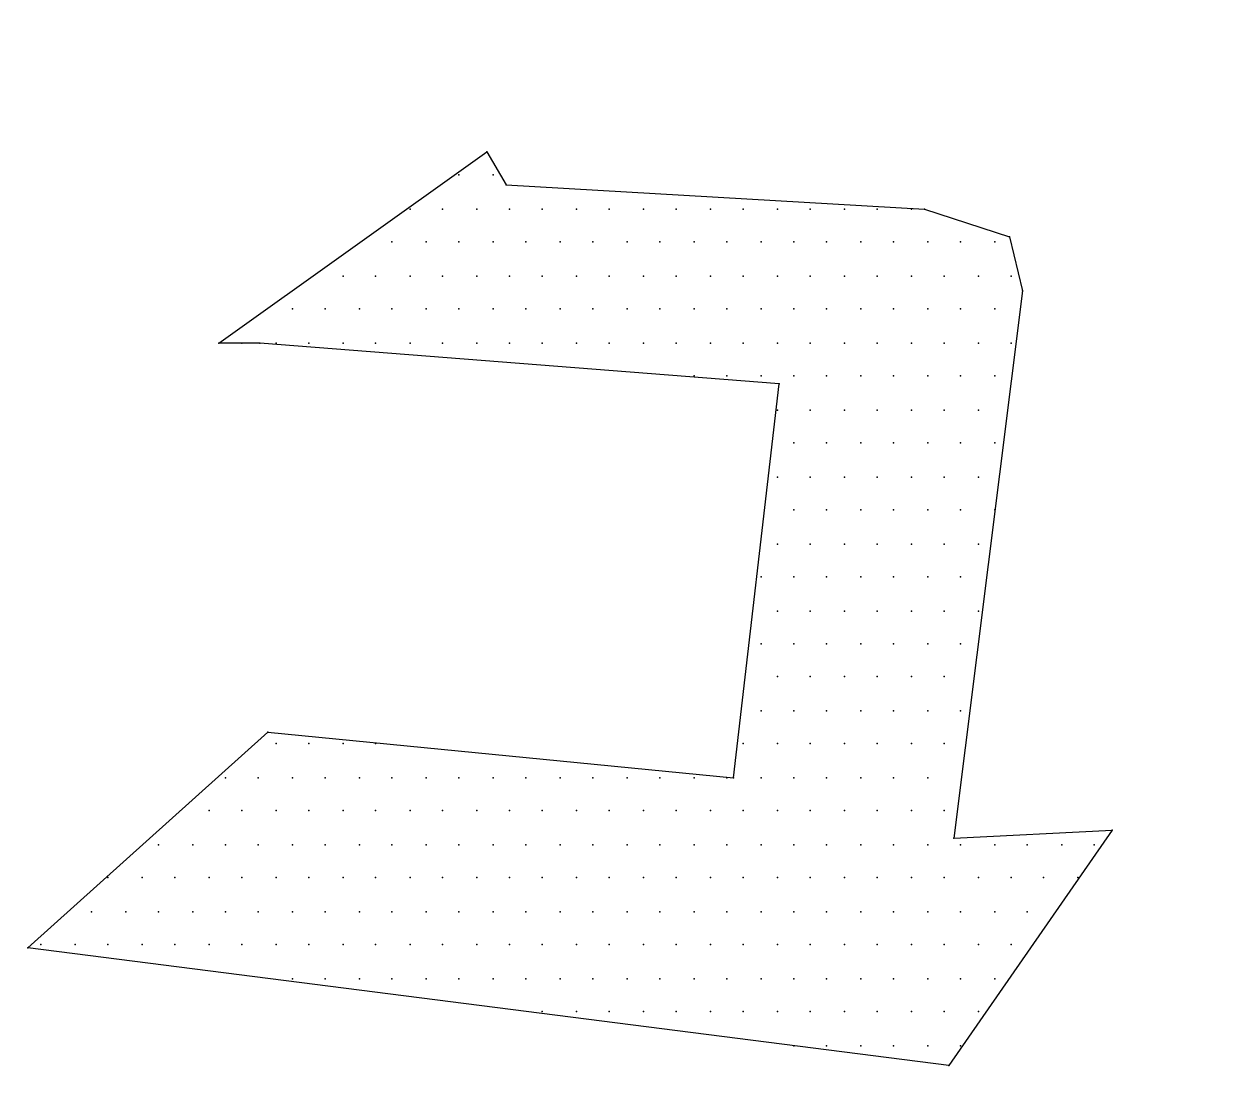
# Model space of a CAD drawing. Extents: x 199580 to 199930, y 645370 to 645670.
# Drawn here: x 199648.853 to 199650.408, y 645648.911 to 645650.282 of the extents above; entities that cross this region are included whole.
import ezdxf

# ---------------------------------------------------------------- set-up
doc = ezdxf.new("R2010")
doc.units = 0
doc.header["$LTSCALE"] = 0.2
doc.layers.add('KOTERET', color=1, linetype='Continuous')

msp = doc.modelspace()

# ---------------------------------------------------------------- linework, layer by layer
at = {"layer": 'KOTERET', "color": 1, "linetype": 'Continuous'}
for points in [[(199654.9932, 645650.0129, 0.06433), (199649.8966, 645651.419, 0.055067), (199645.3679, 645651.5541, 0.081051), (199640.018, 645650.4542, 0.05642), (199636.6294, 645648.7018, 0.170965), (199634.0241, 645645.6637, 0.076819), (199633.6272, 645643.867, 0.118306), (199634.2627, 645641.1287, 0.129737), (199636.2937, 645638.8211, 0.070189), (199640.2692, 645636.7267, 0.047922), (199643.2503, 645635.9688, 0.049022), (199647.5172, 645635.6626, 0.072792), (199653.7581, 645636.7436, 0.1248), (199657.8581, 645638.9858, 0.103709), (199660.1109, 645642.1717, 0.036886), (199660.2755, 645642.8705, 0.106536), (199660.1615, 645644.9205, 0.106243), (199658.1347, 645648.0156, 0.106919), (199654.9932, 645650.0129)], [(199643.3263, 645636.4269, 0.049045), (199647.5045, 645636.1271, 0.072972), (199653.6272, 645637.1912, 0.125195), (199657.5415, 645639.3257, 0.103069), (199659.6759, 645642.3342, 0.035565), (199659.8174, 645642.9444, 0.105225), (199659.7203, 645644.777, 0.105504), (199657.8096, 645647.6863, 0.107235), (199654.8243, 645649.5822, 0.064474), (199649.8311, 645650.9587, 0.055181), (199645.3953, 645651.0918, 0.081162), (199640.1847, 645650.0213, 0.05669), (199636.8743, 645648.307, 0.171614), (199634.4569, 645645.4969, 0.076301), (199634.0916, 645643.8501, 0.117637), (199634.6786, 645641.3377, 0.130118), (199636.5597, 645639.2032, 0.070334), (199640.4275, 645637.1637, 0.047983), (199643.3263, 645636.4269)]]:
    msp.add_lwpolyline(points, format="xyb", dxfattribs=at)
at = {"layer": 'KOTERET', "color": 2, "linetype": 'Continuous'}
for points in [[(199649.1048, 645649.8693), (199649.4511, 645650.1164)], [(199649.4511, 645650.1164), (199649.4764, 645650.0741)], [(199649.4152, 645650.0868), (199649.4152, 645650.0868)], [(199649.4595, 645650.0868), (199649.4595, 645650.0868)], [(199649.4764, 645650.0741), (199650.0169, 645650.0425)], [(199649.3519, 645650.0425), (199649.3519, 645650.0425)], [(199649.3941, 645650.0425), (199649.3941, 645650.0425)], [(199649.4384, 645650.0425), (199649.4384, 645650.0425)], [(199649.4806, 645650.0425), (199649.4806, 645650.0425)], [(199649.5229, 645650.0425), (199649.5229, 645650.0425)], [(199649.5672, 645650.0425), (199649.5672, 645650.0425)], [(199649.6094, 645650.0425), (199649.6094, 645650.0425)], [(199649.6538, 645650.0425), (199649.6538, 645650.0425)], [(199649.696, 645650.0425), (199649.696, 645650.0425)], [(199649.7403, 645650.0425), (199649.7403, 645650.0425)], [(199649.7826, 645650.0425), (199649.7826, 645650.0425)], [(199649.8269, 645650.0425), (199649.8269, 645650.0425)], [(199649.8691, 645650.0425), (199649.8691, 645650.0425)], [(199649.9135, 645650.0425), (199649.9135, 645650.0425)], [(199649.9557, 645650.0425), (199649.9557, 645650.0425)], [(199650, 645650.0425), (199650, 645650.0425)], [(199650.0169, 645650.0425), (199650.1267, 645650.0066)], [(199649.3286, 645650.0002), (199649.3286, 645650.0002)], [(199649.373, 645650.0002), (199649.373, 645650.0002)], [(199649.4152, 645650.0002), (199649.4152, 645650.0002)], [(199649.4595, 645650.0002), (199649.4595, 645650.0002)], [(199649.5018, 645650.0002), (199649.5018, 645650.0002)], [(199649.5461, 645650.0002), (199649.5461, 645650.0002)], [(199649.5883, 645650.0002), (199649.5883, 645650.0002)], [(199649.6327, 645650.0002), (199649.6327, 645650.0002)], [(199649.6749, 645650.0002), (199649.6749, 645650.0002)], [(199649.7192, 645650.0002), (199649.7192, 645650.0002)], [(199649.7614, 645650.0002), (199649.7614, 645650.0002)], [(199649.8058, 645650.0002), (199649.8058, 645650.0002)], [(199649.848, 645650.0002), (199649.848, 645650.0002)], [(199649.8902, 645650.0002), (199649.8902, 645650.0002)], [(199649.9346, 645650.0002), (199649.9346, 645650.0002)], [(199649.9768, 645650.0002), (199649.9768, 645650.0002)], [(199650.0211, 645650.0002), (199650.0211, 645650.0002)], [(199650.0634, 645650.0002), (199650.0634, 645650.0002)], [(199650.1077, 645650.0002), (199650.1077, 645650.0002)], [(199650.1267, 645650.0066), (199650.1436, 645649.9369)], [(199649.2653, 645649.9559), (199649.2653, 645649.9559)], [(199649.3075, 645649.9559), (199649.3075, 645649.9559)], [(199649.3519, 645649.9559), (199649.3519, 645649.9559)], [(199649.3941, 645649.9559), (199649.3941, 645649.9559)], [(199649.4384, 645649.9559), (199649.4384, 645649.9559)], [(199649.4806, 645649.9559), (199649.4806, 645649.9559)], [(199649.5229, 645649.9559), (199649.5229, 645649.9559)], [(199649.5672, 645649.9559), (199649.5672, 645649.9559)], [(199649.6094, 645649.9559), (199649.6094, 645649.9559)], [(199649.6538, 645649.9559), (199649.6538, 645649.9559)], [(199649.696, 645649.9559), (199649.696, 645649.9559)], [(199649.7403, 645649.9559), (199649.7403, 645649.9559)], [(199649.7826, 645649.9559), (199649.7826, 645649.9559)], [(199649.8269, 645649.9559), (199649.8269, 645649.9559)], [(199649.8691, 645649.9559), (199649.8691, 645649.9559)], [(199649.9135, 645649.9559), (199649.9135, 645649.9559)], [(199649.9557, 645649.9559), (199649.9557, 645649.9559)], [(199650, 645649.9559), (199650, 645649.9559)], [(199650.0422, 645649.9559), (199650.0422, 645649.9559)], [(199650.0866, 645649.9559), (199650.0866, 645649.9559)], [(199650.1288, 645649.9559), (199650.1288, 645649.9559)], [(199650.1436, 645649.9369), (199650.0549, 645649.2296)], [(199649.1998, 645649.9137), (199649.1998, 645649.9137)], [(199649.2421, 645649.9137), (199649.2421, 645649.9137)], [(199649.2864, 645649.9137), (199649.2864, 645649.9137)], [(199649.3286, 645649.9137), (199649.3286, 645649.9137)], [(199649.373, 645649.9137), (199649.373, 645649.9137)], [(199649.4152, 645649.9137), (199649.4152, 645649.9137)], [(199649.4595, 645649.9137), (199649.4595, 645649.9137)], [(199649.5018, 645649.9137), (199649.5018, 645649.9137)], [(199649.5461, 645649.9137), (199649.5461, 645649.9137)], [(199649.5883, 645649.9137), (199649.5883, 645649.9137)], [(199649.6327, 645649.9137), (199649.6327, 645649.9137)], [(199649.6749, 645649.9137), (199649.6749, 645649.9137)], [(199649.7192, 645649.9137), (199649.7192, 645649.9137)], [(199649.7614, 645649.9137), (199649.7614, 645649.9137)], [(199649.8058, 645649.9137), (199649.8058, 645649.9137)], [(199649.848, 645649.9137), (199649.848, 645649.9137)], [(199649.8902, 645649.9137), (199649.8902, 645649.9137)], [(199649.9346, 645649.9137), (199649.9346, 645649.9137)], [(199649.9768, 645649.9137), (199649.9768, 645649.9137)], [(199650.0211, 645649.9137), (199650.0211, 645649.9137)], [(199650.0634, 645649.9137), (199650.0634, 645649.9137)], [(199650.1077, 645649.9137), (199650.1077, 645649.9137)], [(199649.1576, 645649.8693), (199649.1048, 645649.8693)], [(199649.1344, 645649.8693), (199649.1344, 645649.8693)], [(199649.829, 645649.8166), (199649.1576, 645649.8693)], [(199649.1787, 645649.8693), (199649.1787, 645649.8693)], [(199649.221, 645649.8693), (199649.221, 645649.8693)], [(199649.2653, 645649.8693), (199649.2653, 645649.8693)], [(199649.3075, 645649.8693), (199649.3075, 645649.8693)], [(199649.3519, 645649.8693), (199649.3519, 645649.8693)], [(199649.3941, 645649.8693), (199649.3941, 645649.8693)], [(199649.4384, 645649.8693), (199649.4384, 645649.8693)], [(199649.4806, 645649.8693), (199649.4806, 645649.8693)], [(199649.5229, 645649.8693), (199649.5229, 645649.8693)], [(199649.5672, 645649.8693), (199649.5672, 645649.8693)], [(199649.6094, 645649.8693), (199649.6094, 645649.8693)], [(199649.6538, 645649.8693), (199649.6538, 645649.8693)], [(199649.696, 645649.8693), (199649.696, 645649.8693)], [(199649.7403, 645649.8693), (199649.7403, 645649.8693)], [(199649.7826, 645649.8693), (199649.7826, 645649.8693)], [(199649.8269, 645649.8693), (199649.8269, 645649.8693)], [(199649.8691, 645649.8693), (199649.8691, 645649.8693)], [(199649.9135, 645649.8693), (199649.9135, 645649.8693)], [(199649.9557, 645649.8693), (199649.9557, 645649.8693)], [(199650, 645649.8693), (199650, 645649.8693)], [(199650.0422, 645649.8693), (199650.0422, 645649.8693)], [(199650.0866, 645649.8693), (199650.0866, 645649.8693)], [(199650.1288, 645649.8693), (199650.1288, 645649.8693)], [(199649.7192, 645649.8271), (199649.7192, 645649.8271)], [(199649.7614, 645649.8271), (199649.7614, 645649.8271)], [(199649.7699, 645649.3077), (199649.829, 645649.8166)], [(199649.8058, 645649.8271), (199649.8058, 645649.8271)], [(199649.848, 645649.8271), (199649.848, 645649.8271)], [(199649.8902, 645649.8271), (199649.8902, 645649.8271)], [(199649.9346, 645649.8271), (199649.9346, 645649.8271)], [(199649.9768, 645649.8271), (199649.9768, 645649.8271)], [(199650.0211, 645649.8271), (199650.0211, 645649.8271)], [(199650.0634, 645649.8271), (199650.0634, 645649.8271)], [(199650.1077, 645649.8271), (199650.1077, 645649.8271)], [(199649.8269, 645649.7828), (199649.8269, 645649.7828)], [(199649.8691, 645649.7828), (199649.8691, 645649.7828)], [(199649.9135, 645649.7828), (199649.9135, 645649.7828)], [(199649.9557, 645649.7828), (199649.9557, 645649.7828)], [(199650, 645649.7828), (199650, 645649.7828)], [(199650.0422, 645649.7828), (199650.0422, 645649.7828)], [(199650.0866, 645649.7828), (199650.0866, 645649.7828)], [(199649.848, 645649.7405), (199649.848, 645649.7405)], [(199649.8902, 645649.7405), (199649.8902, 645649.7405)], [(199649.9346, 645649.7405), (199649.9346, 645649.7405)], [(199649.9768, 645649.7405), (199649.9768, 645649.7405)], [(199650.0211, 645649.7405), (199650.0211, 645649.7405)], [(199650.0634, 645649.7405), (199650.0634, 645649.7405)], [(199650.1077, 645649.7405), (199650.1077, 645649.7405)], [(199649.8269, 645649.6962), (199649.8269, 645649.6962)], [(199649.8691, 645649.6962), (199649.8691, 645649.6962)], [(199649.9135, 645649.6962), (199649.9135, 645649.6962)], [(199649.9557, 645649.6962), (199649.9557, 645649.6962)], [(199650, 645649.6962), (199650, 645649.6962)], [(199650.0422, 645649.6962), (199650.0422, 645649.6962)], [(199650.0866, 645649.6962), (199650.0866, 645649.6962)], [(199649.848, 645649.654), (199649.848, 645649.654)], [(199649.8902, 645649.654), (199649.8902, 645649.654)], [(199649.9346, 645649.654), (199649.9346, 645649.654)], [(199649.9768, 645649.654), (199649.9768, 645649.654)], [(199650.0211, 645649.654), (199650.0211, 645649.654)], [(199650.0634, 645649.654), (199650.0634, 645649.654)], [(199650.1077, 645649.654), (199650.1077, 645649.654)], [(199649.8269, 645649.6097), (199649.8269, 645649.6097)], [(199649.8691, 645649.6097), (199649.8691, 645649.6097)], [(199649.9135, 645649.6097), (199649.9135, 645649.6097)], [(199649.9557, 645649.6097), (199649.9557, 645649.6097)], [(199650, 645649.6097), (199650, 645649.6097)], [(199650.0422, 645649.6097), (199650.0422, 645649.6097)], [(199650.0866, 645649.6097), (199650.0866, 645649.6097)], [(199649.8058, 645649.5674), (199649.8058, 645649.5674)], [(199649.848, 645649.5674), (199649.848, 645649.5674)], [(199649.8902, 645649.5674), (199649.8902, 645649.5674)], [(199649.9346, 645649.5674), (199649.9346, 645649.5674)], [(199649.9768, 645649.5674), (199649.9768, 645649.5674)], [(199650.0211, 645649.5674), (199650.0211, 645649.5674)], [(199650.0634, 645649.5674), (199650.0634, 645649.5674)], [(199649.8269, 645649.5231), (199649.8269, 645649.5231)], [(199649.8691, 645649.5231), (199649.8691, 645649.5231)], [(199649.9135, 645649.5231), (199649.9135, 645649.5231)], [(199649.9557, 645649.5231), (199649.9557, 645649.5231)], [(199650, 645649.5231), (199650, 645649.5231)], [(199650.0422, 645649.5231), (199650.0422, 645649.5231)], [(199650.0866, 645649.5231), (199650.0866, 645649.5231)], [(199649.8058, 645649.4809), (199649.8058, 645649.4809)], [(199649.848, 645649.4809), (199649.848, 645649.4809)], [(199649.8902, 645649.4809), (199649.8902, 645649.4809)], [(199649.9346, 645649.4809), (199649.9346, 645649.4809)], [(199649.9768, 645649.4809), (199649.9768, 645649.4809)], [(199650.0211, 645649.4809), (199650.0211, 645649.4809)], [(199650.0634, 645649.4809), (199650.0634, 645649.4809)], [(199649.8269, 645649.4386), (199649.8269, 645649.4386)], [(199649.8691, 645649.4386), (199649.8691, 645649.4386)], [(199649.9135, 645649.4386), (199649.9135, 645649.4386)], [(199649.9557, 645649.4386), (199649.9557, 645649.4386)], [(199650, 645649.4386), (199650, 645649.4386)], [(199650.0422, 645649.4386), (199650.0422, 645649.4386)], [(199649.8058, 645649.3943), (199649.8058, 645649.3943)], [(199649.848, 645649.3943), (199649.848, 645649.3943)], [(199649.8902, 645649.3943), (199649.8902, 645649.3943)], [(199649.9346, 645649.3943), (199649.9346, 645649.3943)], [(199649.9768, 645649.3943), (199649.9768, 645649.3943)], [(199650.0211, 645649.3943), (199650.0211, 645649.3943)], [(199650.0634, 645649.3943), (199650.0634, 645649.3943)], [(199648.8578, 645649.0882), (199649.1682, 645649.3669)], [(199649.1682, 645649.3669), (199649.7699, 645649.3077)], [(199649.1787, 645649.3521), (199649.1787, 645649.3521)], [(199649.221, 645649.3521), (199649.221, 645649.3521)], [(199649.2653, 645649.3521), (199649.2653, 645649.3521)], [(199649.3075, 645649.3521), (199649.3075, 645649.3521)], [(199649.7826, 645649.3521), (199649.7826, 645649.3521)], [(199649.8269, 645649.3521), (199649.8269, 645649.3521)], [(199649.8691, 645649.3521), (199649.8691, 645649.3521)], [(199649.9135, 645649.3521), (199649.9135, 645649.3521)], [(199649.9557, 645649.3521), (199649.9557, 645649.3521)], [(199650, 645649.3521), (199650, 645649.3521)], [(199650.0422, 645649.3521), (199650.0422, 645649.3521)], [(199649.1133, 645649.3077), (199649.1133, 645649.3077)], [(199649.1555, 645649.3077), (199649.1555, 645649.3077)], [(199649.1998, 645649.3077), (199649.1998, 645649.3077)], [(199649.2421, 645649.3077), (199649.2421, 645649.3077)], [(199649.2864, 645649.3077), (199649.2864, 645649.3077)], [(199649.3286, 645649.3077), (199649.3286, 645649.3077)], [(199649.373, 645649.3077), (199649.373, 645649.3077)], [(199649.4152, 645649.3077), (199649.4152, 645649.3077)], [(199649.4595, 645649.3077), (199649.4595, 645649.3077)], [(199649.5018, 645649.3077), (199649.5018, 645649.3077)], [(199649.5461, 645649.3077), (199649.5461, 645649.3077)], [(199649.5883, 645649.3077), (199649.5883, 645649.3077)], [(199649.6327, 645649.3077), (199649.6327, 645649.3077)], [(199649.6749, 645649.3077), (199649.6749, 645649.3077)], [(199649.7192, 645649.3077), (199649.7192, 645649.3077)], [(199649.7614, 645649.3077), (199649.7614, 645649.3077)], [(199649.8058, 645649.3077), (199649.8058, 645649.3077)], [(199649.848, 645649.3077), (199649.848, 645649.3077)], [(199649.8902, 645649.3077), (199649.8902, 645649.3077)], [(199649.9346, 645649.3077), (199649.9346, 645649.3077)], [(199649.9768, 645649.3077), (199649.9768, 645649.3077)], [(199650.0211, 645649.3077), (199650.0211, 645649.3077)], [(199649.0922, 645649.2655), (199649.0922, 645649.2655)], [(199649.1344, 645649.2655), (199649.1344, 645649.2655)], [(199649.1787, 645649.2655), (199649.1787, 645649.2655)], [(199649.221, 645649.2655), (199649.221, 645649.2655)], [(199649.2653, 645649.2655), (199649.2653, 645649.2655)], [(199649.3075, 645649.2655), (199649.3075, 645649.2655)], [(199649.3519, 645649.2655), (199649.3519, 645649.2655)], [(199649.3941, 645649.2655), (199649.3941, 645649.2655)], [(199649.4384, 645649.2655), (199649.4384, 645649.2655)], [(199649.4806, 645649.2655), (199649.4806, 645649.2655)], [(199649.5229, 645649.2655), (199649.5229, 645649.2655)], [(199649.5672, 645649.2655), (199649.5672, 645649.2655)], [(199649.6094, 645649.2655), (199649.6094, 645649.2655)], [(199649.6538, 645649.2655), (199649.6538, 645649.2655)], [(199649.696, 645649.2655), (199649.696, 645649.2655)], [(199649.7403, 645649.2655), (199649.7403, 645649.2655)], [(199649.7826, 645649.2655), (199649.7826, 645649.2655)], [(199649.8269, 645649.2655), (199649.8269, 645649.2655)], [(199649.8691, 645649.2655), (199649.8691, 645649.2655)], [(199649.9135, 645649.2655), (199649.9135, 645649.2655)], [(199649.9557, 645649.2655), (199649.9557, 645649.2655)], [(199650, 645649.2655), (199650, 645649.2655)], [(199650.0422, 645649.2655), (199650.0422, 645649.2655)], [(199650.2597, 645649.2402), (199650.0486, 645648.9362)], [(199650.0549, 645649.2296), (199650.2597, 645649.2402)], [(199649.0267, 645649.2212), (199649.0267, 645649.2212)], [(199649.0711, 645649.2212), (199649.0711, 645649.2212)], [(199649.1133, 645649.2212), (199649.1133, 645649.2212)], [(199649.1555, 645649.2212), (199649.1555, 645649.2212)], [(199649.1998, 645649.2212), (199649.1998, 645649.2212)], [(199649.2421, 645649.2212), (199649.2421, 645649.2212)], [(199649.2864, 645649.2212), (199649.2864, 645649.2212)], [(199649.3286, 645649.2212), (199649.3286, 645649.2212)], [(199649.373, 645649.2212), (199649.373, 645649.2212)], [(199649.4152, 645649.2212), (199649.4152, 645649.2212)], [(199649.4595, 645649.2212), (199649.4595, 645649.2212)], [(199649.5018, 645649.2212), (199649.5018, 645649.2212)], [(199649.5461, 645649.2212), (199649.5461, 645649.2212)], [(199649.5883, 645649.2212), (199649.5883, 645649.2212)], [(199649.6327, 645649.2212), (199649.6327, 645649.2212)], [(199649.6749, 645649.2212), (199649.6749, 645649.2212)], [(199649.7192, 645649.2212), (199649.7192, 645649.2212)], [(199649.7614, 645649.2212), (199649.7614, 645649.2212)], [(199649.8058, 645649.2212), (199649.8058, 645649.2212)], [(199649.848, 645649.2212), (199649.848, 645649.2212)], [(199649.8902, 645649.2212), (199649.8902, 645649.2212)], [(199649.9346, 645649.2212), (199649.9346, 645649.2212)], [(199649.9768, 645649.2212), (199649.9768, 645649.2212)], [(199650.0211, 645649.2212), (199650.0211, 645649.2212)], [(199650.0634, 645649.2212), (199650.0634, 645649.2212)], [(199650.1077, 645649.2212), (199650.1077, 645649.2212)], [(199650.1499, 645649.2212), (199650.1499, 645649.2212)], [(199650.1943, 645649.2212), (199650.1943, 645649.2212)], [(199650.2365, 645649.2212), (199650.2365, 645649.2212)], [(199648.9613, 645649.179), (199648.9613, 645649.179)], [(199649.0056, 645649.179), (199649.0056, 645649.179)], [(199649.0478, 645649.179), (199649.0478, 645649.179)], [(199649.0922, 645649.179), (199649.0922, 645649.179)], [(199649.1344, 645649.179), (199649.1344, 645649.179)], [(199649.1787, 645649.179), (199649.1787, 645649.179)], [(199649.221, 645649.179), (199649.221, 645649.179)], [(199649.2653, 645649.179), (199649.2653, 645649.179)], [(199649.3075, 645649.179), (199649.3075, 645649.179)], [(199649.3519, 645649.179), (199649.3519, 645649.179)], [(199649.3941, 645649.179), (199649.3941, 645649.179)], [(199649.4384, 645649.179), (199649.4384, 645649.179)], [(199649.4806, 645649.179), (199649.4806, 645649.179)], [(199649.5229, 645649.179), (199649.5229, 645649.179)], [(199649.5672, 645649.179), (199649.5672, 645649.179)], [(199649.6094, 645649.179), (199649.6094, 645649.179)], [(199649.6538, 645649.179), (199649.6538, 645649.179)], [(199649.696, 645649.179), (199649.696, 645649.179)], [(199649.7403, 645649.179), (199649.7403, 645649.179)], [(199649.7826, 645649.179), (199649.7826, 645649.179)], [(199649.8269, 645649.179), (199649.8269, 645649.179)], [(199649.8691, 645649.179), (199649.8691, 645649.179)], [(199649.9135, 645649.179), (199649.9135, 645649.179)], [(199649.9557, 645649.179), (199649.9557, 645649.179)], [(199650, 645649.179), (199650, 645649.179)], [(199650.0422, 645649.179), (199650.0422, 645649.179)], [(199650.0866, 645649.179), (199650.0866, 645649.179)], [(199650.1288, 645649.179), (199650.1288, 645649.179)], [(199650.171, 645649.179), (199650.171, 645649.179)], [(199650.2154, 645649.179), (199650.2154, 645649.179)], [(199648.9402, 645649.1346), (199648.9402, 645649.1346)], [(199648.9845, 645649.1346), (199648.9845, 645649.1346)], [(199649.0267, 645649.1346), (199649.0267, 645649.1346)], [(199649.0711, 645649.1346), (199649.0711, 645649.1346)], [(199649.1133, 645649.1346), (199649.1133, 645649.1346)], [(199649.1555, 645649.1346), (199649.1555, 645649.1346)], [(199649.1998, 645649.1346), (199649.1998, 645649.1346)], [(199649.2421, 645649.1346), (199649.2421, 645649.1346)], [(199649.2864, 645649.1346), (199649.2864, 645649.1346)], [(199649.3286, 645649.1346), (199649.3286, 645649.1346)], [(199649.373, 645649.1346), (199649.373, 645649.1346)], [(199649.4152, 645649.1346), (199649.4152, 645649.1346)], [(199649.4595, 645649.1346), (199649.4595, 645649.1346)], [(199649.5018, 645649.1346), (199649.5018, 645649.1346)], [(199649.5461, 645649.1346), (199649.5461, 645649.1346)], [(199649.5883, 645649.1346), (199649.5883, 645649.1346)], [(199649.6327, 645649.1346), (199649.6327, 645649.1346)], [(199649.6749, 645649.1346), (199649.6749, 645649.1346)], [(199649.7192, 645649.1346), (199649.7192, 645649.1346)], [(199649.7614, 645649.1346), (199649.7614, 645649.1346)], [(199649.8058, 645649.1346), (199649.8058, 645649.1346)], [(199649.848, 645649.1346), (199649.848, 645649.1346)], [(199649.8902, 645649.1346), (199649.8902, 645649.1346)], [(199649.9346, 645649.1346), (199649.9346, 645649.1346)], [(199649.9768, 645649.1346), (199649.9768, 645649.1346)], [(199650.0211, 645649.1346), (199650.0211, 645649.1346)], [(199650.0634, 645649.1346), (199650.0634, 645649.1346)], [(199650.1077, 645649.1346), (199650.1077, 645649.1346)], [(199650.1499, 645649.1346), (199650.1499, 645649.1346)], [(199650.0486, 645648.9362), (199648.8578, 645649.0882)], [(199648.8747, 645649.0924), (199648.8747, 645649.0924)], [(199648.919, 645649.0924), (199648.919, 645649.0924)], [(199648.9613, 645649.0924), (199648.9613, 645649.0924)], [(199649.0056, 645649.0924), (199649.0056, 645649.0924)], [(199649.0478, 645649.0924), (199649.0478, 645649.0924)], [(199649.0922, 645649.0924), (199649.0922, 645649.0924)], [(199649.1344, 645649.0924), (199649.1344, 645649.0924)], [(199649.1787, 645649.0924), (199649.1787, 645649.0924)], [(199649.221, 645649.0924), (199649.221, 645649.0924)], [(199649.2653, 645649.0924), (199649.2653, 645649.0924)], [(199649.3075, 645649.0924), (199649.3075, 645649.0924)], [(199649.3519, 645649.0924), (199649.3519, 645649.0924)], [(199649.3941, 645649.0924), (199649.3941, 645649.0924)], [(199649.4384, 645649.0924), (199649.4384, 645649.0924)], [(199649.4806, 645649.0924), (199649.4806, 645649.0924)], [(199649.5229, 645649.0924), (199649.5229, 645649.0924)], [(199649.5672, 645649.0924), (199649.5672, 645649.0924)], [(199649.6094, 645649.0924), (199649.6094, 645649.0924)], [(199649.6538, 645649.0924), (199649.6538, 645649.0924)], [(199649.696, 645649.0924), (199649.696, 645649.0924)], [(199649.7403, 645649.0924), (199649.7403, 645649.0924)], [(199649.7826, 645649.0924), (199649.7826, 645649.0924)], [(199649.8269, 645649.0924), (199649.8269, 645649.0924)], [(199649.8691, 645649.0924), (199649.8691, 645649.0924)], [(199649.9135, 645649.0924), (199649.9135, 645649.0924)], [(199649.9557, 645649.0924), (199649.9557, 645649.0924)], [(199650, 645649.0924), (199650, 645649.0924)], [(199650.0422, 645649.0924), (199650.0422, 645649.0924)], [(199650.0866, 645649.0924), (199650.0866, 645649.0924)], [(199650.1288, 645649.0924), (199650.1288, 645649.0924)], [(199649.1998, 645649.0481), (199649.1998, 645649.0481)], [(199649.2421, 645649.0481), (199649.2421, 645649.0481)], [(199649.2864, 645649.0481), (199649.2864, 645649.0481)], [(199649.3286, 645649.0481), (199649.3286, 645649.0481)], [(199649.373, 645649.0481), (199649.373, 645649.0481)], [(199649.4152, 645649.0481), (199649.4152, 645649.0481)], [(199649.4595, 645649.0481), (199649.4595, 645649.0481)], [(199649.5018, 645649.0481), (199649.5018, 645649.0481)], [(199649.5461, 645649.0481), (199649.5461, 645649.0481)], [(199649.5883, 645649.0481), (199649.5883, 645649.0481)], [(199649.6327, 645649.0481), (199649.6327, 645649.0481)], [(199649.6749, 645649.0481), (199649.6749, 645649.0481)], [(199649.7192, 645649.0481), (199649.7192, 645649.0481)], [(199649.7614, 645649.0481), (199649.7614, 645649.0481)], [(199649.8058, 645649.0481), (199649.8058, 645649.0481)], [(199649.848, 645649.0481), (199649.848, 645649.0481)], [(199649.8902, 645649.0481), (199649.8902, 645649.0481)], [(199649.9346, 645649.0481), (199649.9346, 645649.0481)], [(199649.9768, 645649.0481), (199649.9768, 645649.0481)], [(199650.0211, 645649.0481), (199650.0211, 645649.0481)], [(199650.0634, 645649.0481), (199650.0634, 645649.0481)], [(199650.1077, 645649.0481), (199650.1077, 645649.0481)], [(199649.5229, 645649.0058), (199649.5229, 645649.0058)], [(199649.5672, 645649.0058), (199649.5672, 645649.0058)], [(199649.6094, 645649.0058), (199649.6094, 645649.0058)], [(199649.6538, 645649.0058), (199649.6538, 645649.0058)], [(199649.696, 645649.0058), (199649.696, 645649.0058)], [(199649.7403, 645649.0058), (199649.7403, 645649.0058)], [(199649.7826, 645649.0058), (199649.7826, 645649.0058)], [(199649.8269, 645649.0058), (199649.8269, 645649.0058)], [(199649.8691, 645649.0058), (199649.8691, 645649.0058)], [(199649.9135, 645649.0058), (199649.9135, 645649.0058)], [(199649.9557, 645649.0058), (199649.9557, 645649.0058)], [(199650, 645649.0058), (199650, 645649.0058)], [(199650.0422, 645649.0058), (199650.0422, 645649.0058)], [(199650.0866, 645649.0058), (199650.0866, 645649.0058)], [(199649.848, 645648.9615), (199649.848, 645648.9615)], [(199649.8902, 645648.9615), (199649.8902, 645648.9615)], [(199649.9346, 645648.9615), (199649.9346, 645648.9615)], [(199649.9768, 645648.9615), (199649.9768, 645648.9615)], [(199650.0211, 645648.9615), (199650.0211, 645648.9615)], [(199650.0634, 645648.9615), (199650.0634, 645648.9615)]]:
    msp.add_lwpolyline(points, dxfattribs=at)
at = {"layer": 'KOTERET', "color": 1}
for p in [(199649.4511, 645650.1164), (199649.4511, 645650.1164), (199649.4152, 645650.0868), (199649.4152, 645650.0868), (199649.4595, 645650.0868), (199649.4595, 645650.0868), (199649.4764, 645650.0741), (199649.4764, 645650.0741), (199649.3519, 645650.0425), (199649.3519, 645650.0425), (199649.3941, 645650.0425), (199649.3941, 645650.0425), (199649.4384, 645650.0425), (199649.4384, 645650.0425), (199649.4806, 645650.0425), (199649.4806, 645650.0425), (199649.5229, 645650.0425), (199649.5229, 645650.0425), (199649.5672, 645650.0425), (199649.5672, 645650.0425), (199649.6094, 645650.0425), (199649.6094, 645650.0425), (199649.6538, 645650.0425), (199649.6538, 645650.0425), (199649.696, 645650.0425), (199649.696, 645650.0425), (199649.7403, 645650.0425), (199649.7403, 645650.0425), (199649.7826, 645650.0425), (199649.7826, 645650.0425), (199649.8269, 645650.0425), (199649.8269, 645650.0425), (199649.8691, 645650.0425), (199649.8691, 645650.0425), (199649.9135, 645650.0425), (199649.9135, 645650.0425), (199649.9557, 645650.0425), (199649.9557, 645650.0425), (199650, 645650.0425), (199650, 645650.0425), (199650.0169, 645650.0425), (199650.0169, 645650.0425), (199649.3286, 645650.0002), (199649.3286, 645650.0002), (199649.373, 645650.0002), (199649.373, 645650.0002), (199649.4152, 645650.0002), (199649.4152, 645650.0002), (199649.4595, 645650.0002), (199649.4595, 645650.0002), (199649.5018, 645650.0002), (199649.5018, 645650.0002), (199649.5461, 645650.0002), (199649.5461, 645650.0002), (199649.5883, 645650.0002), (199649.5883, 645650.0002), (199649.6327, 645650.0002), (199649.6327, 645650.0002), (199649.6749, 645650.0002), (199649.6749, 645650.0002), (199649.7192, 645650.0002), (199649.7192, 645650.0002), (199649.7614, 645650.0002), (199649.7614, 645650.0002), (199649.8058, 645650.0002), (199649.8058, 645650.0002), (199649.848, 645650.0002), (199649.848, 645650.0002), (199649.8902, 645650.0002), (199649.8902, 645650.0002), (199649.9346, 645650.0002), (199649.9346, 645650.0002), (199649.9768, 645650.0002), (199649.9768, 645650.0002), (199650.0211, 645650.0002), (199650.0211, 645650.0002), (199650.0634, 645650.0002), (199650.0634, 645650.0002), (199650.1077, 645650.0002), (199650.1077, 645650.0002), (199650.1267, 645650.0066), (199650.1267, 645650.0066), (199649.2653, 645649.9559), (199649.2653, 645649.9559), (199649.3075, 645649.9559), (199649.3075, 645649.9559), (199649.3519, 645649.9559), (199649.3519, 645649.9559), (199649.3941, 645649.9559), (199649.3941, 645649.9559), (199649.4384, 645649.9559), (199649.4384, 645649.9559), (199649.4806, 645649.9559), (199649.4806, 645649.9559), (199649.5229, 645649.9559), (199649.5229, 645649.9559), (199649.5672, 645649.9559), (199649.5672, 645649.9559), (199649.6094, 645649.9559), (199649.6094, 645649.9559), (199649.6538, 645649.9559), (199649.6538, 645649.9559), (199649.696, 645649.9559), (199649.696, 645649.9559), (199649.7403, 645649.9559), (199649.7403, 645649.9559), (199649.7826, 645649.9559), (199649.7826, 645649.9559), (199649.8269, 645649.9559), (199649.8269, 645649.9559), (199649.8691, 645649.9559), (199649.8691, 645649.9559), (199649.9135, 645649.9559), (199649.9135, 645649.9559), (199649.9557, 645649.9559), (199649.9557, 645649.9559), (199650, 645649.9559), (199650, 645649.9559), (199650.0422, 645649.9559), (199650.0422, 645649.9559), (199650.0866, 645649.9559), (199650.0866, 645649.9559), (199650.1288, 645649.9559), (199650.1288, 645649.9559), (199650.1436, 645649.9369), (199650.1436, 645649.9369), (199649.1998, 645649.9137), (199649.1998, 645649.9137), (199649.2421, 645649.9137), (199649.2421, 645649.9137), (199649.2864, 645649.9137), (199649.2864, 645649.9137), (199649.3286, 645649.9137), (199649.3286, 645649.9137), (199649.373, 645649.9137), (199649.373, 645649.9137), (199649.4152, 645649.9137), (199649.4152, 645649.9137), (199649.4595, 645649.9137), (199649.4595, 645649.9137), (199649.5018, 645649.9137), (199649.5018, 645649.9137), (199649.5461, 645649.9137), (199649.5461, 645649.9137), (199649.5883, 645649.9137), (199649.5883, 645649.9137), (199649.6327, 645649.9137), (199649.6327, 645649.9137), (199649.6749, 645649.9137), (199649.6749, 645649.9137), (199649.7192, 645649.9137), (199649.7192, 645649.9137), (199649.7614, 645649.9137), (199649.7614, 645649.9137), (199649.8058, 645649.9137), (199649.8058, 645649.9137), (199649.848, 645649.9137), (199649.848, 645649.9137), (199649.8902, 645649.9137), (199649.8902, 645649.9137), (199649.9346, 645649.9137), (199649.9346, 645649.9137), (199649.9768, 645649.9137), (199649.9768, 645649.9137), (199650.0211, 645649.9137), (199650.0211, 645649.9137), (199650.0634, 645649.9137), (199650.0634, 645649.9137), (199650.1077, 645649.9137), (199650.1077, 645649.9137), (199649.1048, 645649.8693), (199649.1048, 645649.8693), (199649.1344, 645649.8693), (199649.1344, 645649.8693), (199649.1576, 645649.8693), (199649.1576, 645649.8693), (199649.1787, 645649.8693), (199649.1787, 645649.8693), (199649.221, 645649.8693), (199649.221, 645649.8693), (199649.2653, 645649.8693), (199649.2653, 645649.8693), (199649.3075, 645649.8693), (199649.3075, 645649.8693), (199649.3519, 645649.8693), (199649.3519, 645649.8693), (199649.3941, 645649.8693), (199649.3941, 645649.8693), (199649.4384, 645649.8693), (199649.4384, 645649.8693), (199649.4806, 645649.8693), (199649.4806, 645649.8693), (199649.5229, 645649.8693), (199649.5229, 645649.8693), (199649.5672, 645649.8693), (199649.5672, 645649.8693), (199649.6094, 645649.8693), (199649.6094, 645649.8693), (199649.6538, 645649.8693), (199649.6538, 645649.8693), (199649.696, 645649.8693), (199649.696, 645649.8693), (199649.7403, 645649.8693), (199649.7403, 645649.8693), (199649.7826, 645649.8693), (199649.7826, 645649.8693), (199649.8269, 645649.8693), (199649.8269, 645649.8693), (199649.8691, 645649.8693), (199649.8691, 645649.8693), (199649.9135, 645649.8693), (199649.9135, 645649.8693), (199649.9557, 645649.8693), (199649.9557, 645649.8693), (199650, 645649.8693), (199650, 645649.8693), (199650.0422, 645649.8693), (199650.0422, 645649.8693), (199650.0866, 645649.8693), (199650.0866, 645649.8693), (199650.1288, 645649.8693), (199650.1288, 645649.8693), (199649.7192, 645649.8271), (199649.7192, 645649.8271), (199649.7614, 645649.8271), (199649.7614, 645649.8271), (199649.8058, 645649.8271), (199649.8058, 645649.8271), (199649.829, 645649.8166), (199649.829, 645649.8166), (199649.848, 645649.8271), (199649.848, 645649.8271), (199649.8902, 645649.8271), (199649.8902, 645649.8271), (199649.9346, 645649.8271), (199649.9346, 645649.8271), (199649.9768, 645649.8271), (199649.9768, 645649.8271), (199650.0211, 645649.8271), (199650.0211, 645649.8271), (199650.0634, 645649.8271), (199650.0634, 645649.8271), (199650.1077, 645649.8271), (199650.1077, 645649.8271), (199649.8269, 645649.7828), (199649.8269, 645649.7828), (199649.8691, 645649.7828), (199649.8691, 645649.7828), (199649.9135, 645649.7828), (199649.9135, 645649.7828), (199649.9557, 645649.7828), (199649.9557, 645649.7828), (199650, 645649.7828), (199650, 645649.7828), (199650.0422, 645649.7828), (199650.0422, 645649.7828), (199650.0866, 645649.7828), (199650.0866, 645649.7828), (199649.848, 645649.7405), (199649.848, 645649.7405), (199649.8902, 645649.7405), (199649.8902, 645649.7405), (199649.9346, 645649.7405), (199649.9346, 645649.7405), (199649.9768, 645649.7405), (199649.9768, 645649.7405), (199650.0211, 645649.7405), (199650.0211, 645649.7405), (199650.0634, 645649.7405), (199650.0634, 645649.7405), (199650.1077, 645649.7405), (199650.1077, 645649.7405), (199649.8269, 645649.6962), (199649.8269, 645649.6962), (199649.8691, 645649.6962), (199649.8691, 645649.6962), (199649.9135, 645649.6962), (199649.9135, 645649.6962), (199649.9557, 645649.6962), (199649.9557, 645649.6962), (199650, 645649.6962), (199650, 645649.6962), (199650.0422, 645649.6962), (199650.0422, 645649.6962), (199650.0866, 645649.6962), (199650.0866, 645649.6962), (199649.848, 645649.654), (199649.848, 645649.654), (199649.8902, 645649.654), (199649.8902, 645649.654), (199649.9346, 645649.654), (199649.9346, 645649.654), (199649.9768, 645649.654), (199649.9768, 645649.654), (199650.0211, 645649.654), (199650.0211, 645649.654), (199650.0634, 645649.654), (199650.0634, 645649.654), (199650.1077, 645649.654), (199650.1077, 645649.654), (199649.8269, 645649.6097), (199649.8269, 645649.6097), (199649.8691, 645649.6097), (199649.8691, 645649.6097), (199649.9135, 645649.6097), (199649.9135, 645649.6097), (199649.9557, 645649.6097), (199649.9557, 645649.6097), (199650, 645649.6097), (199650, 645649.6097), (199650.0422, 645649.6097), (199650.0422, 645649.6097), (199650.0866, 645649.6097), (199650.0866, 645649.6097), (199649.8058, 645649.5674), (199649.8058, 645649.5674), (199649.848, 645649.5674), (199649.848, 645649.5674), (199649.8902, 645649.5674), (199649.8902, 645649.5674), (199649.9346, 645649.5674), (199649.9346, 645649.5674), (199649.9768, 645649.5674), (199649.9768, 645649.5674), (199650.0211, 645649.5674), (199650.0211, 645649.5674), (199650.0634, 645649.5674), (199650.0634, 645649.5674), (199649.8269, 645649.5231), (199649.8269, 645649.5231), (199649.8691, 645649.5231), (199649.8691, 645649.5231), (199649.9135, 645649.5231), (199649.9135, 645649.5231), (199649.9557, 645649.5231), (199649.9557, 645649.5231), (199650, 645649.5231), (199650, 645649.5231), (199650.0422, 645649.5231), (199650.0422, 645649.5231), (199650.0866, 645649.5231), (199650.0866, 645649.5231), (199649.8058, 645649.4809), (199649.8058, 645649.4809), (199649.848, 645649.4809), (199649.848, 645649.4809), (199649.8902, 645649.4809), (199649.8902, 645649.4809), (199649.9346, 645649.4809), (199649.9346, 645649.4809), (199649.9768, 645649.4809), (199649.9768, 645649.4809), (199650.0211, 645649.4809), (199650.0211, 645649.4809), (199650.0634, 645649.4809), (199650.0634, 645649.4809), (199649.8269, 645649.4386), (199649.8269, 645649.4386), (199649.8691, 645649.4386), (199649.8691, 645649.4386), (199649.9135, 645649.4386), (199649.9135, 645649.4386), (199649.9557, 645649.4386), (199649.9557, 645649.4386), (199650, 645649.4386), (199650, 645649.4386), (199650.0422, 645649.4386), (199650.0422, 645649.4386), (199649.8058, 645649.3943), (199649.8058, 645649.3943), (199649.848, 645649.3943), (199649.848, 645649.3943), (199649.8902, 645649.3943), (199649.8902, 645649.3943), (199649.9346, 645649.3943), (199649.9346, 645649.3943), (199649.9768, 645649.3943), (199649.9768, 645649.3943), (199650.0211, 645649.3943), (199650.0211, 645649.3943), (199650.0634, 645649.3943), (199650.0634, 645649.3943), (199649.1682, 645649.3669), (199649.1682, 645649.3669), (199649.1787, 645649.3521), (199649.1787, 645649.3521), (199649.221, 645649.3521), (199649.221, 645649.3521), (199649.2653, 645649.3521), (199649.2653, 645649.3521), (199649.3075, 645649.3521), (199649.3075, 645649.3521), (199649.7826, 645649.3521), (199649.7826, 645649.3521), (199649.8269, 645649.3521), (199649.8269, 645649.3521), (199649.8691, 645649.3521), (199649.8691, 645649.3521), (199649.9135, 645649.3521), (199649.9135, 645649.3521), (199649.9557, 645649.3521), (199649.9557, 645649.3521), (199650, 645649.3521), (199650, 645649.3521), (199650.0422, 645649.3521), (199650.0422, 645649.3521), (199649.1133, 645649.3077), (199649.1133, 645649.3077), (199649.1555, 645649.3077), (199649.1555, 645649.3077), (199649.1998, 645649.3077), (199649.1998, 645649.3077), (199649.2421, 645649.3077), (199649.2421, 645649.3077), (199649.2864, 645649.3077), (199649.2864, 645649.3077), (199649.3286, 645649.3077), (199649.3286, 645649.3077), (199649.373, 645649.3077), (199649.373, 645649.3077), (199649.4152, 645649.3077), (199649.4152, 645649.3077), (199649.4595, 645649.3077), (199649.4595, 645649.3077), (199649.5018, 645649.3077), (199649.5018, 645649.3077), (199649.5461, 645649.3077), (199649.5461, 645649.3077), (199649.5883, 645649.3077), (199649.5883, 645649.3077), (199649.6327, 645649.3077), (199649.6327, 645649.3077), (199649.6749, 645649.3077), (199649.6749, 645649.3077), (199649.7192, 645649.3077), (199649.7192, 645649.3077), (199649.7614, 645649.3077), (199649.7614, 645649.3077), (199649.7699, 645649.3077), (199649.7699, 645649.3077), (199649.8058, 645649.3077), (199649.8058, 645649.3077), (199649.848, 645649.3077), (199649.848, 645649.3077), (199649.8902, 645649.3077), (199649.8902, 645649.3077), (199649.9346, 645649.3077), (199649.9346, 645649.3077), (199649.9768, 645649.3077), (199649.9768, 645649.3077), (199650.0211, 645649.3077), (199650.0211, 645649.3077), (199649.0922, 645649.2655), (199649.0922, 645649.2655), (199649.1344, 645649.2655), (199649.1344, 645649.2655), (199649.1787, 645649.2655), (199649.1787, 645649.2655), (199649.221, 645649.2655), (199649.221, 645649.2655), (199649.2653, 645649.2655), (199649.2653, 645649.2655), (199649.3075, 645649.2655), (199649.3075, 645649.2655), (199649.3519, 645649.2655), (199649.3519, 645649.2655), (199649.3941, 645649.2655), (199649.3941, 645649.2655), (199649.4384, 645649.2655), (199649.4384, 645649.2655), (199649.4806, 645649.2655), (199649.4806, 645649.2655), (199649.5229, 645649.2655), (199649.5229, 645649.2655), (199649.5672, 645649.2655), (199649.5672, 645649.2655), (199649.6094, 645649.2655), (199649.6094, 645649.2655), (199649.6538, 645649.2655), (199649.6538, 645649.2655), (199649.696, 645649.2655), (199649.696, 645649.2655), (199649.7403, 645649.2655), (199649.7403, 645649.2655), (199649.7826, 645649.2655), (199649.7826, 645649.2655), (199649.8269, 645649.2655), (199649.8269, 645649.2655), (199649.8691, 645649.2655), (199649.8691, 645649.2655), (199649.9135, 645649.2655), (199649.9135, 645649.2655), (199649.9557, 645649.2655), (199649.9557, 645649.2655), (199650, 645649.2655), (199650, 645649.2655), (199650.0422, 645649.2655), (199650.0422, 645649.2655), (199650.2597, 645649.2402), (199650.2597, 645649.2402), (199649.0267, 645649.2212), (199649.0267, 645649.2212), (199649.0711, 645649.2212), (199649.0711, 645649.2212), (199649.1133, 645649.2212), (199649.1133, 645649.2212), (199649.1555, 645649.2212), (199649.1555, 645649.2212), (199649.1998, 645649.2212), (199649.1998, 645649.2212), (199649.2421, 645649.2212), (199649.2421, 645649.2212), (199649.2864, 645649.2212), (199649.2864, 645649.2212), (199649.3286, 645649.2212), (199649.3286, 645649.2212), (199649.373, 645649.2212), (199649.373, 645649.2212), (199649.4152, 645649.2212), (199649.4152, 645649.2212), (199649.4595, 645649.2212), (199649.4595, 645649.2212), (199649.5018, 645649.2212), (199649.5018, 645649.2212), (199649.5461, 645649.2212), (199649.5461, 645649.2212), (199649.5883, 645649.2212), (199649.5883, 645649.2212), (199649.6327, 645649.2212), (199649.6327, 645649.2212), (199649.6749, 645649.2212), (199649.6749, 645649.2212), (199649.7192, 645649.2212), (199649.7192, 645649.2212), (199649.7614, 645649.2212), (199649.7614, 645649.2212), (199649.8058, 645649.2212), (199649.8058, 645649.2212), (199649.848, 645649.2212), (199649.848, 645649.2212), (199649.8902, 645649.2212), (199649.8902, 645649.2212), (199649.9346, 645649.2212), (199649.9346, 645649.2212), (199649.9768, 645649.2212), (199649.9768, 645649.2212), (199650.0211, 645649.2212), (199650.0211, 645649.2212), (199650.0549, 645649.2296), (199650.0549, 645649.2296), (199650.0634, 645649.2212), (199650.0634, 645649.2212), (199650.1077, 645649.2212), (199650.1077, 645649.2212), (199650.1499, 645649.2212), (199650.1499, 645649.2212), (199650.1943, 645649.2212), (199650.1943, 645649.2212), (199650.2365, 645649.2212), (199650.2365, 645649.2212), (199648.9613, 645649.179), (199648.9613, 645649.179), (199649.0056, 645649.179), (199649.0056, 645649.179), (199649.0478, 645649.179), (199649.0478, 645649.179), (199649.0922, 645649.179), (199649.0922, 645649.179), (199649.1344, 645649.179), (199649.1344, 645649.179), (199649.1787, 645649.179), (199649.1787, 645649.179), (199649.221, 645649.179), (199649.221, 645649.179), (199649.2653, 645649.179), (199649.2653, 645649.179), (199649.3075, 645649.179), (199649.3075, 645649.179), (199649.3519, 645649.179), (199649.3519, 645649.179), (199649.3941, 645649.179), (199649.3941, 645649.179), (199649.4384, 645649.179), (199649.4384, 645649.179), (199649.4806, 645649.179), (199649.4806, 645649.179), (199649.5229, 645649.179), (199649.5229, 645649.179), (199649.5672, 645649.179), (199649.5672, 645649.179), (199649.6094, 645649.179), (199649.6094, 645649.179), (199649.6538, 645649.179), (199649.6538, 645649.179), (199649.696, 645649.179), (199649.696, 645649.179), (199649.7403, 645649.179), (199649.7403, 645649.179), (199649.7826, 645649.179), (199649.7826, 645649.179), (199649.8269, 645649.179), (199649.8269, 645649.179), (199649.8691, 645649.179), (199649.8691, 645649.179), (199649.9135, 645649.179), (199649.9135, 645649.179), (199649.9557, 645649.179), (199649.9557, 645649.179), (199650, 645649.179), (199650, 645649.179), (199650.0422, 645649.179), (199650.0422, 645649.179), (199650.0866, 645649.179), (199650.0866, 645649.179), (199650.1288, 645649.179), (199650.1288, 645649.179), (199650.171, 645649.179), (199650.171, 645649.179), (199650.2154, 645649.179), (199650.2154, 645649.179), (199648.9402, 645649.1346), (199648.9402, 645649.1346), (199648.9845, 645649.1346), (199648.9845, 645649.1346), (199649.0267, 645649.1346), (199649.0267, 645649.1346), (199649.0711, 645649.1346), (199649.0711, 645649.1346), (199649.1133, 645649.1346), (199649.1133, 645649.1346), (199649.1555, 645649.1346), (199649.1555, 645649.1346), (199649.1998, 645649.1346), (199649.1998, 645649.1346), (199649.2421, 645649.1346), (199649.2421, 645649.1346), (199649.2864, 645649.1346), (199649.2864, 645649.1346), (199649.3286, 645649.1346), (199649.3286, 645649.1346), (199649.373, 645649.1346), (199649.373, 645649.1346), (199649.4152, 645649.1346), (199649.4152, 645649.1346), (199649.4595, 645649.1346), (199649.4595, 645649.1346), (199649.5018, 645649.1346), (199649.5018, 645649.1346), (199649.5461, 645649.1346), (199649.5461, 645649.1346), (199649.5883, 645649.1346), (199649.5883, 645649.1346), (199649.6327, 645649.1346), (199649.6327, 645649.1346), (199649.6749, 645649.1346), (199649.6749, 645649.1346), (199649.7192, 645649.1346), (199649.7192, 645649.1346), (199649.7614, 645649.1346), (199649.7614, 645649.1346), (199649.8058, 645649.1346), (199649.8058, 645649.1346), (199649.848, 645649.1346), (199649.848, 645649.1346), (199649.8902, 645649.1346), (199649.8902, 645649.1346), (199649.9346, 645649.1346), (199649.9346, 645649.1346), (199649.9768, 645649.1346), (199649.9768, 645649.1346), (199650.0211, 645649.1346), (199650.0211, 645649.1346), (199650.0634, 645649.1346), (199650.0634, 645649.1346), (199650.1077, 645649.1346), (199650.1077, 645649.1346), (199650.1499, 645649.1346), (199650.1499, 645649.1346), (199648.8578, 645649.0882), (199648.8578, 645649.0882), (199648.8747, 645649.0924), (199648.8747, 645649.0924), (199648.919, 645649.0924), (199648.919, 645649.0924), (199648.9613, 645649.0924), (199648.9613, 645649.0924), (199649.0056, 645649.0924), (199649.0056, 645649.0924), (199649.0478, 645649.0924), (199649.0478, 645649.0924), (199649.0922, 645649.0924), (199649.0922, 645649.0924), (199649.1344, 645649.0924), (199649.1344, 645649.0924), (199649.1787, 645649.0924), (199649.1787, 645649.0924), (199649.221, 645649.0924), (199649.221, 645649.0924), (199649.2653, 645649.0924), (199649.2653, 645649.0924), (199649.3075, 645649.0924), (199649.3075, 645649.0924), (199649.3519, 645649.0924), (199649.3519, 645649.0924), (199649.3941, 645649.0924), (199649.3941, 645649.0924), (199649.4384, 645649.0924), (199649.4384, 645649.0924), (199649.4806, 645649.0924), (199649.4806, 645649.0924), (199649.5229, 645649.0924), (199649.5229, 645649.0924), (199649.5672, 645649.0924), (199649.5672, 645649.0924), (199649.6094, 645649.0924), (199649.6094, 645649.0924), (199649.6538, 645649.0924), (199649.6538, 645649.0924), (199649.696, 645649.0924), (199649.696, 645649.0924), (199649.7403, 645649.0924), (199649.7403, 645649.0924), (199649.7826, 645649.0924), (199649.7826, 645649.0924), (199649.8269, 645649.0924), (199649.8269, 645649.0924), (199649.8691, 645649.0924), (199649.8691, 645649.0924), (199649.9135, 645649.0924), (199649.9135, 645649.0924), (199649.9557, 645649.0924), (199649.9557, 645649.0924), (199650, 645649.0924), (199650, 645649.0924), (199650.0422, 645649.0924), (199650.0422, 645649.0924), (199650.0866, 645649.0924), (199650.0866, 645649.0924), (199650.1288, 645649.0924), (199650.1288, 645649.0924), (199649.1998, 645649.0481), (199649.1998, 645649.0481), (199649.2421, 645649.0481), (199649.2421, 645649.0481), (199649.2864, 645649.0481), (199649.2864, 645649.0481), (199649.3286, 645649.0481), (199649.3286, 645649.0481), (199649.373, 645649.0481), (199649.373, 645649.0481), (199649.4152, 645649.0481), (199649.4152, 645649.0481), (199649.4595, 645649.0481), (199649.4595, 645649.0481), (199649.5018, 645649.0481), (199649.5018, 645649.0481), (199649.5461, 645649.0481), (199649.5461, 645649.0481), (199649.5883, 645649.0481), (199649.5883, 645649.0481), (199649.6327, 645649.0481), (199649.6327, 645649.0481), (199649.6749, 645649.0481), (199649.6749, 645649.0481), (199649.7192, 645649.0481), (199649.7192, 645649.0481), (199649.7614, 645649.0481), (199649.7614, 645649.0481), (199649.8058, 645649.0481), (199649.8058, 645649.0481), (199649.848, 645649.0481), (199649.848, 645649.0481), (199649.8902, 645649.0481), (199649.8902, 645649.0481), (199649.9346, 645649.0481), (199649.9346, 645649.0481), (199649.9768, 645649.0481), (199649.9768, 645649.0481), (199650.0211, 645649.0481), (199650.0211, 645649.0481), (199650.0634, 645649.0481), (199650.0634, 645649.0481), (199650.1077, 645649.0481), (199650.1077, 645649.0481), (199649.5229, 645649.0058), (199649.5229, 645649.0058), (199649.5672, 645649.0058), (199649.5672, 645649.0058), (199649.6094, 645649.0058), (199649.6094, 645649.0058), (199649.6538, 645649.0058), (199649.6538, 645649.0058), (199649.696, 645649.0058), (199649.696, 645649.0058), (199649.7403, 645649.0058), (199649.7403, 645649.0058), (199649.7826, 645649.0058), (199649.7826, 645649.0058), (199649.8269, 645649.0058), (199649.8269, 645649.0058), (199649.8691, 645649.0058), (199649.8691, 645649.0058), (199649.9135, 645649.0058), (199649.9135, 645649.0058), (199649.9557, 645649.0058), (199649.9557, 645649.0058), (199650, 645649.0058), (199650, 645649.0058), (199650.0422, 645649.0058), (199650.0422, 645649.0058), (199650.0866, 645649.0058), (199650.0866, 645649.0058), (199649.848, 645648.9615), (199649.848, 645648.9615), (199649.8902, 645648.9615), (199649.8902, 645648.9615), (199649.9346, 645648.9615), (199649.9346, 645648.9615), (199649.9768, 645648.9615), (199649.9768, 645648.9615), (199650.0211, 645648.9615), (199650.0211, 645648.9615), (199650.0634, 645648.9615), (199650.0634, 645648.9615), (199650.0486, 645648.9362), (199650.0486, 645648.9362)]:
    msp.add_point(p, dxfattribs=at)

doc.saveas('drawing.dxf')
